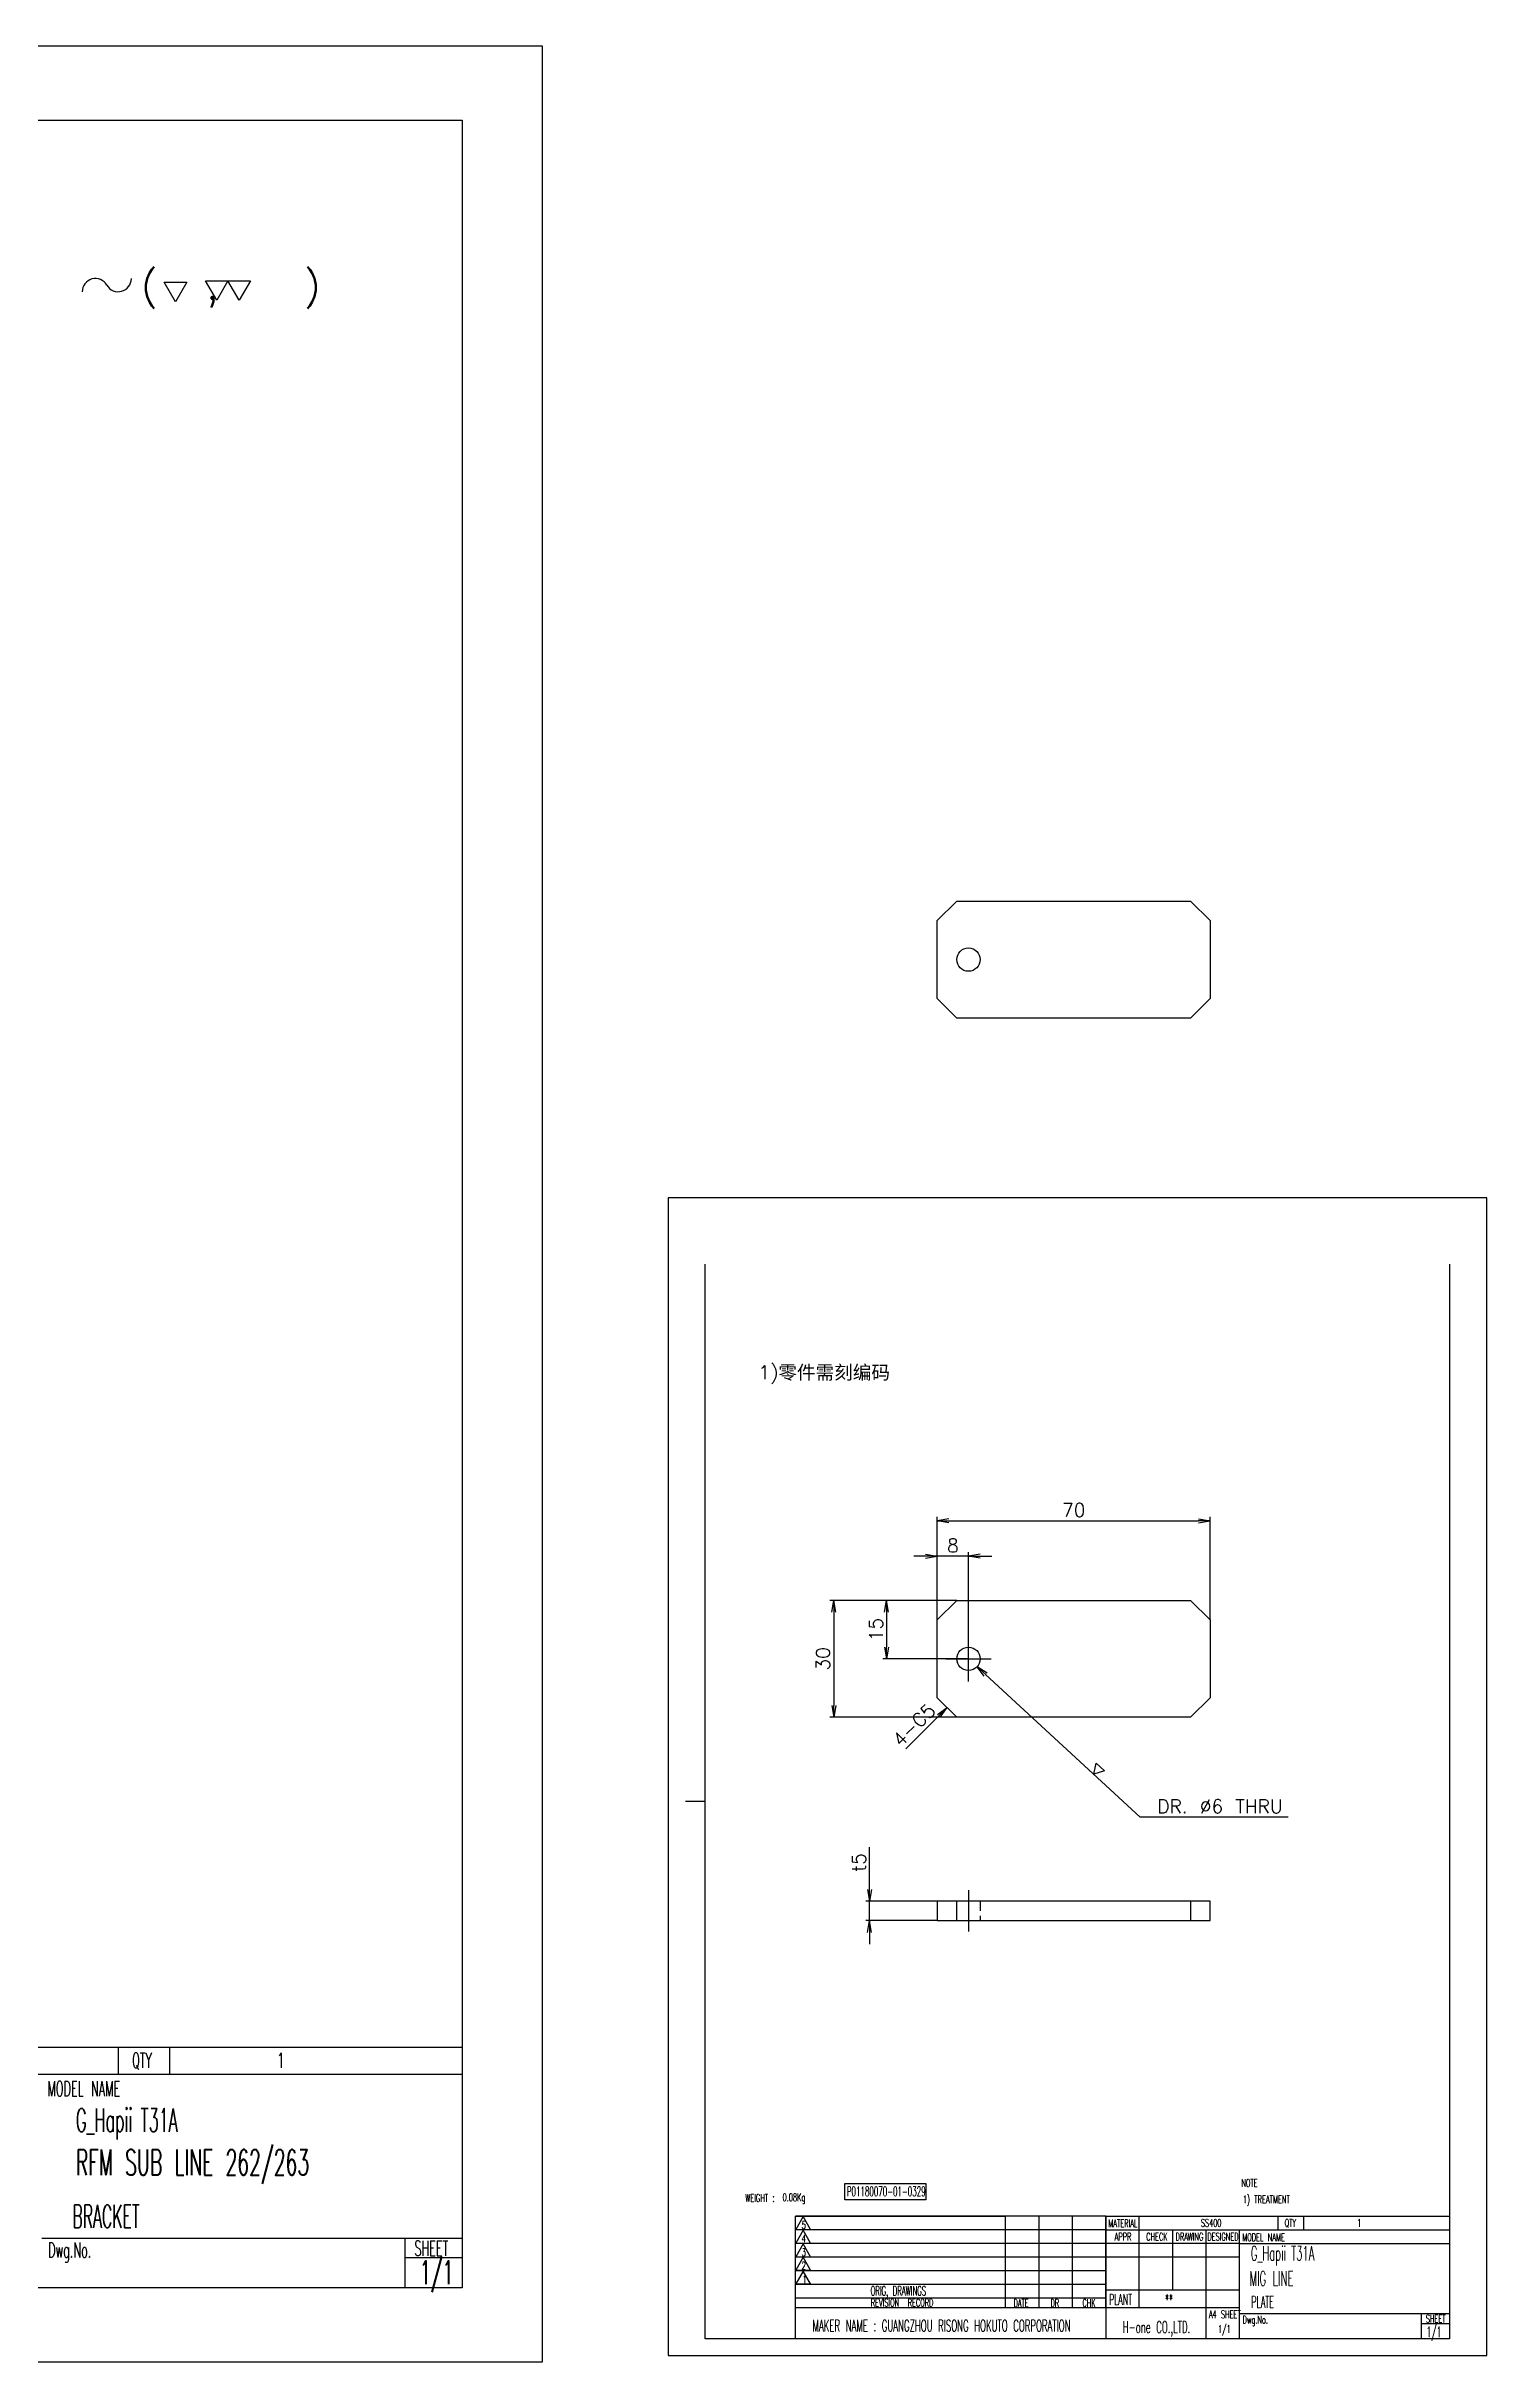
# Model space of a CAD drawing. Header units: inches. Extents: x 21 to 8642, y -3779 to 2137.
# Drawn here: x 3410 to 3779, y -2633 to -2039 of the extents above; entities that cross this region are included whole.
import ezdxf

# ---------------------------------------------------------------- set-up
doc = ezdxf.new("R2010")
doc.units = ezdxf.units.IN
doc.header["$MEASUREMENT"] = 0
doc.linetypes.add('CENTER-HOKUTO', pattern=[23, 20, -1, 1, -1])
doc.linetypes.add('HIDDEN-HOKUTO', pattern=[3.8, 2.5, -1.3])
for name, color, linetype, lineweight in [('AM_7', 2, 'CENTER-HOKUTO', 30), ('AM_HID', 1, 'HIDDEN-HOKUTO', 25), ('AM_VIS', 7, 'Continuous', 30)]:
    doc.layers.add(name, color=color, linetype=linetype, lineweight=lineweight)
doc.layers.add('title_frame', color=7, linetype='Continuous')
doc.layers.add('word_dim', color=253, linetype='Continuous')
doc.styles.add('MX_NOTE_STANDARD', font='txt.shx', dxfattribs={"bigfont": 'bigfont.shx'})
doc.styles.get("Standard").update_dxf_attribs({"font": 'txt', "bigfont": 'gbcbig.shx'})
doc.dimstyles.new('HKT 1-1', dxfattribs={"dimtxt": 3.5, "dimasz": 3, "dimexe": 1, "dimexo": 0, "dimgap": 1, "dimtad": 3, "dimdsep": 46, "dimtxsty": 'Standard', "dimblk1": 'OPEN', "dimblk2": 'OPEN', "dimsah": 1, "dimcen": 0, "dimclrd": 256, "dimclre": 256, "dimclrt": 3, "dimazin": 2, "dimtfac": 1, "dimtmove": 0, "dimatfit": 3, "dimldrblk": 'OPEN', "dimfxl": 1, "dimtolj": 1, "dimlwd": 25, "dimlwe": 25, "dimarcsym": 0})

# ---------------------------------------------------------------- blocks, each defined once
blk = doc.blocks.new('_Open')
at = {"color": 0, "lineweight": -2}
for p, q in [((-1, 0.17), (0, 0)), ((-1, -0.17), (0, 0)), ((0, 0), (-1, 0))]:
    blk.add_line(p, q, dxfattribs=at)
blk = doc.blocks.new('*D264')
at = {"layer": 'DEFPOINTS', "color": 0, "linetype": 'Continuous', "transparency": 16777216}
for p in [(3643.52, -2437.6), (3611.97, -2467.6), (3643.52, -2467.6)]:
    blk.add_point(p, dxfattribs=at)
at = {"layer": 'word_dim', "linetype": 'Continuous', "lineweight": 25, "transparency": 16777216}
for p, q in [((3643.52, -2437.6), (3610.97, -2437.6)), ((3611.97, -2440.6), (3611.97, -2464.6)), ((3643.52, -2467.6), (3610.97, -2467.6))]:
    blk.add_line(p, q, dxfattribs=at)
at = {"layer": 'word_dim', "linetype": 'Continuous', "lineweight": 25, "transparency": 16777216, "xscale": 3, "yscale": 3, "zscale": 3}
for p, rotation in [((3611.97, -2437.6), 90), ((3611.97, -2467.6), 270)]:
    blk.add_blockref('_Open', p, dxfattribs=dict(at, rotation=rotation))
at = {"layer": 'word_dim', "color": 3, "linetype": 'Continuous', "transparency": 16777216, "insert": (3609.22, -2452.6), "char_height": 3.5, "attachment_point": 5, "rotation": 90}
blk.add_mtext('\\A1;30', dxfattribs=at)
blk = doc.blocks.new('*D265')
at = {"layer": 'DEFPOINTS', "color": 0, "linetype": 'Continuous', "transparency": 16777216}
for p in [(3708.52, -2417.2), (3638.52, -2442.6), (3708.52, -2442.6)]:
    blk.add_point(p, dxfattribs=at)
at = {"layer": 'word_dim', "linetype": 'Continuous', "lineweight": 25, "transparency": 16777216}
for p, q in [((3638.52, -2442.6), (3638.52, -2416.2)), ((3641.52, -2417.2), (3705.52, -2417.2)), ((3708.52, -2442.6), (3708.52, -2416.2))]:
    blk.add_line(p, q, dxfattribs=at)
at = {"layer": 'word_dim', "linetype": 'Continuous', "lineweight": 25, "transparency": 16777216, "xscale": 3, "yscale": 3, "zscale": 3, "rotation": 180}
blk.add_blockref('_Open', (3638.52, -2417.2), dxfattribs=at)
at = {"layer": 'word_dim', "linetype": 'Continuous', "lineweight": 25, "transparency": 16777216, "xscale": 3, "yscale": 3, "zscale": 3}
blk.add_blockref('_Open', (3708.52, -2417.2), dxfattribs=at)
at = {"layer": 'word_dim', "color": 3, "linetype": 'Continuous', "transparency": 16777216, "insert": (3673.52, -2414.45), "char_height": 3.5, "attachment_point": 5}
blk.add_mtext('\\A1;70', dxfattribs=at)
blk = doc.blocks.new('*D266')
at = {"layer": 'DEFPOINTS', "color": 0, "linetype": 'Continuous', "transparency": 16777216}
for p in [(3638.52, -2426.28), (3638.52, -2442.6), (3646.52, -2452.6)]:
    blk.add_point(p, dxfattribs=at)
at = {"layer": 'word_dim', "linetype": 'Continuous', "lineweight": 25, "transparency": 16777216}
for p, q in [((3635.52, -2426.28), (3632.52, -2426.28)), ((3638.52, -2442.6), (3638.52, -2425.28)), ((3646.52, -2426.28), (3638.52, -2426.28)), ((3646.52, -2452.6), (3646.52, -2425.28)), ((3649.52, -2426.28), (3652.52, -2426.28))]:
    blk.add_line(p, q, dxfattribs=at)
at = {"layer": 'word_dim', "linetype": 'Continuous', "lineweight": 25, "transparency": 16777216, "xscale": 3, "yscale": 3, "zscale": 3}
blk.add_blockref('_Open', (3638.52, -2426.28), dxfattribs=at)
at = {"layer": 'word_dim', "linetype": 'Continuous', "lineweight": 25, "transparency": 16777216, "xscale": 3, "yscale": 3, "zscale": 3, "rotation": 180}
blk.add_blockref('_Open', (3646.52, -2426.28), dxfattribs=at)
at = {"layer": 'word_dim', "color": 3, "linetype": 'Continuous', "transparency": 16777216, "insert": (3642.52, -2423.53), "char_height": 3.5, "attachment_point": 5}
blk.add_mtext('\\A1;8', dxfattribs=at)
blk = doc.blocks.new('*D267')
at = {"layer": 'DEFPOINTS', "color": 0, "linetype": 'Continuous', "transparency": 16777216}
for p in [(3643.52, -2437.6), (3625.53, -2452.6), (3646.52, -2452.6)]:
    blk.add_point(p, dxfattribs=at)
at = {"layer": 'word_dim', "linetype": 'Continuous', "lineweight": 25, "transparency": 16777216}
for p, q in [((3643.52, -2437.6), (3624.53, -2437.6)), ((3625.53, -2440.6), (3625.53, -2449.6)), ((3646.52, -2452.6), (3624.53, -2452.6))]:
    blk.add_line(p, q, dxfattribs=at)
at = {"layer": 'word_dim', "linetype": 'Continuous', "lineweight": 25, "transparency": 16777216, "xscale": 3, "yscale": 3, "zscale": 3}
for p, rotation in [((3625.53, -2437.6), 90), ((3625.53, -2452.6), 270)]:
    blk.add_blockref('_Open', p, dxfattribs=dict(at, rotation=rotation))
at = {"layer": 'word_dim', "color": 3, "linetype": 'Continuous', "transparency": 16777216, "insert": (3622.78, -2445.1), "char_height": 3.5, "attachment_point": 5, "rotation": 90}
blk.add_mtext('\\A1;15', dxfattribs=at)
blk = doc.blocks.new('*D268')
at = {"layer": 'DEFPOINTS', "color": 0, "linetype": 'Continuous', "transparency": 16777216}
for p in [(3621.17, -2514.77), (3638.52, -2514.77), (3638.52, -2519.77)]:
    blk.add_point(p, dxfattribs=at)
at = {"layer": 'word_dim', "linetype": 'Continuous', "lineweight": 25, "transparency": 16777216}
for p, q in [((3621.17, -2511.77), (3621.17, -2500.94)), ((3638.52, -2514.77), (3620.17, -2514.77)), ((3621.17, -2519.77), (3621.17, -2514.77)), ((3638.52, -2519.77), (3620.17, -2519.77)), ((3621.17, -2522.77), (3621.17, -2525.77))]:
    blk.add_line(p, q, dxfattribs=at)
at = {"layer": 'word_dim', "linetype": 'Continuous', "lineweight": 25, "transparency": 16777216, "xscale": 3, "yscale": 3, "zscale": 3}
for p, rotation in [((3621.17, -2514.77), 270), ((3621.17, -2519.77), 90)]:
    blk.add_blockref('_Open', p, dxfattribs=dict(at, rotation=rotation))
at = {"layer": 'word_dim', "color": 3, "linetype": 'Continuous', "transparency": 16777216, "insert": (3618.42, -2504.85), "char_height": 3.5, "attachment_point": 5, "rotation": 90}
blk.add_mtext('\\A1;t5', dxfattribs=at)
blk = doc.blocks.new('*D269')
at = {"layer": 'DEFPOINTS', "color": 0, "linetype": 'Continuous', "transparency": 16777216}
for p in [(3644.31, -2450.56), (3648.73, -2454.63)]:
    blk.add_point(p, dxfattribs=at)
at = {"layer": 'word_dim', "linetype": 'Continuous', "lineweight": 25, "transparency": 16777216}
for p, q in [((3690.6, -2493.21), (3650.93, -2456.66)), ((3728.54, -2493.21), (3690.6, -2493.21))]:
    blk.add_line(p, q, dxfattribs=at)
at = {"layer": 'word_dim', "linetype": 'Continuous', "lineweight": 25, "transparency": 16777216, "xscale": 3, "yscale": 3, "zscale": 3, "rotation": 137.3446040694762}
blk.add_blockref('_Open', (3648.73, -2454.63), dxfattribs=at)
at = {"layer": 'word_dim', "color": 3, "linetype": 'Continuous', "transparency": 16777216, "insert": (3711.04, -2490.46), "char_height": 3.5, "attachment_point": 5}
blk.add_mtext('\\A1;DR. ∅6 THRU', dxfattribs=at)
blk = doc.blocks.new('shiage1')
at = {"layer": 'word_dim', "color": 3, "linetype": 'Continuous'}
for p, q in [((0, 0), (-1.44, 2.5)), ((-1.44, 2.5), (1.44, 2.5)), ((1.44, 2.5), (0, 0))]:
    blk.add_line(p, q, dxfattribs=at)
blk = doc.blocks.new('shiage0')
at = {"layer": 'word_dim', "color": 3, "linetype": 'Continuous'}
for centre, start, end in [((1.69, 0), 30, 180), ((4.61, 1.69), 210, 0)]:
    blk.add_arc(centre, 1.69, start, end, dxfattribs=at)
blk = doc.blocks.new('11')
at = {"layer": 'title_frame', "color": 3, "linetype": 'Continuous'}
for points in [[(20.38, 3.57), (18.93, 6.07), (24.71, 6.07), (23.27, 3.57), (21.82, 6.07)], [(15.1, 3.38), (13.66, 5.88), (16.55, 5.88)]]:
    blk.add_lwpolyline(points, close=True, dxfattribs=at)
blk.add_blockref('shiage0', (3.13, 4.67), dxfattribs=at)
blk.add_text('(  ,   )', height=3.5, dxfattribs=at).set_placement((10.71, 3.7))

msp = doc.modelspace()

# ---------------------------------------------------------------- linework, layer by layer
at = {"linetype": 'Continuous'}
msp.add_line((3716.069, -2602.588), (3769.969, -2602.588), dxfattribs=at)
at = {"layer": 'AM_7'}
for p, q in [((3646.521, -2452.596), (3646.521, -2446.802)), ((3640.727, -2452.596), (3646.521, -2452.596)), ((3646.521, -2452.596), (3646.521, -2452.596)), ((3646.521, -2452.596), (3646.521, -2452.596)), ((3646.521, -2452.596), (3652.315, -2452.596)), ((3646.521, -2458.39), (3646.521, -2452.596)), ((3646.521, -2511.977), (3646.521, -2522.565))]:
    msp.add_line(p, q, dxfattribs=at)
at = {"layer": 'AM_HID'}
msp.add_line((3649.521, -2514.771), (3649.521, -2519.771), dxfattribs=at)
at = {"layer": 'AM_VIS'}
for p, q in [((3638.521, -2263.222), (3643.521, -2258.222)), ((3643.521, -2258.222), (3703.521, -2258.222)), ((3703.521, -2258.222), (3708.521, -2263.222)), ((3638.521, -2283.222), (3638.521, -2263.222)), ((3708.521, -2263.222), (3708.521, -2283.222)), ((3643.521, -2288.222), (3638.521, -2283.222)), ((3708.521, -2283.222), (3703.521, -2288.222)), ((3703.521, -2288.222), (3643.521, -2288.222)), ((3638.521, -2442.596), (3643.521, -2437.596)), ((3643.521, -2437.596), (3703.521, -2437.596)), ((3703.521, -2437.596), (3708.521, -2442.596)), ((3638.521, -2462.596), (3638.521, -2442.596)), ((3708.521, -2442.596), (3708.521, -2462.596)), ((3643.521, -2467.596), (3638.521, -2462.596)), ((3708.521, -2462.596), (3703.521, -2467.596)), ((3703.521, -2467.596), (3643.521, -2467.596)), ((3638.521, -2514.771), (3638.521, -2519.771)), ((3643.521, -2514.771), (3638.521, -2514.771)), ((3643.521, -2519.771), (3643.521, -2514.771)), ((3703.521, -2514.771), (3643.521, -2514.771)), ((3703.521, -2514.771), (3703.521, -2519.771)), ((3708.521, -2514.771), (3703.521, -2514.771)), ((3708.521, -2519.771), (3708.521, -2514.771)), ((3638.521, -2519.771), (3643.521, -2519.771)), ((3643.521, -2519.771), (3703.521, -2519.771)), ((3703.521, -2519.771), (3708.521, -2519.771))]:
    msp.add_line(p, q, dxfattribs=at)
for centre in [(3646.521, -2273.222), (3646.521, -2452.596)]:
    msp.add_circle(centre, 3, dxfattribs=at)
at = {"layer": 'title_frame'}
for p, q in [((3578.969, -2627.088), (3578.969, -2351.338)), ((3769.969, -2351.338), (3769.969, -2627.088)), ((3578.969, -2489.213), (3573.969, -2489.213)), ((3340.211, -2552.253), (3516.611, -2552.253)), ((3428.411, -2552.253), (3428.411, -2559.113)), ((3441.557, -2552.253), (3441.557, -2559.113)), ((3340.211, -2559.113), (3516.611, -2559.113)), ((3614.807, -2587.206), (3635.615, -2587.206)), ((3614.807, -2591.406), (3614.807, -2587.206)), ((3635.615, -2587.206), (3635.615, -2591.406)), ((3602.144, -2627.088), (3602.144, -2595.588)), ((3602.144, -2595.588), (3656.044, -2595.588)), ((3681.769, -2595.588), (3602.144, -2595.588)), ((3604.124, -2595.711), (3602.244, -2599.033)), ((3606.003, -2599.033), (3604.124, -2595.711)), ((3635.615, -2591.406), (3614.807, -2591.406)), ((3656.044, -2619.088), (3656.044, -2595.588)), ((3664.619, -2619.088), (3664.619, -2595.588)), ((3664.619, -2619.088), (3664.619, -2595.588)), ((3673.194, -2619.088), (3673.194, -2595.588)), ((3673.194, -2619.088), (3673.194, -2595.588)), ((3681.769, -2595.588), (3681.769, -2599.088)), ((3681.769, -2619.088), (3681.769, -2595.588)), ((3681.769, -2595.588), (3681.769, -2627.088)), ((3681.769, -2595.588), (3681.769, -2627.088)), ((3681.769, -2595.588), (3769.969, -2595.588)), ((3690.344, -2619.088), (3690.344, -2595.588)), ((3725.869, -2595.588), (3725.869, -2599.088)), ((3732.441, -2595.588), (3732.441, -2599.088)), ((3408.811, -2601.253), (3516.611, -2601.253)), ((3501.911, -2601.253), (3501.911, -2613.993)), ((3656.044, -2599.088), (3602.144, -2599.088)), ((3681.769, -2599.088), (3602.144, -2599.088)), ((3602.244, -2599.033), (3606.003, -2599.033)), ((3604.124, -2599.188), (3602.244, -2602.51)), ((3606.003, -2602.51), (3604.124, -2599.188)), ((3681.769, -2599.088), (3769.969, -2599.088)), ((3698.919, -2614.491), (3698.919, -2599.088)), ((3698.919, -2614.491), (3698.919, -2599.088)), ((3707.494, -2627.088), (3707.494, -2599.088)), ((3716.069, -2627.088), (3716.069, -2599.088)), ((3501.911, -2606.153), (3516.611, -2606.153)), ((3656.044, -2602.588), (3602.144, -2602.588)), ((3681.769, -2602.588), (3602.144, -2602.588)), ((3656.044, -2606.088), (3602.144, -2606.088)), ((3681.769, -2606.088), (3602.144, -2606.088)), ((3602.244, -2602.51), (3606.003, -2602.51)), ((3604.124, -2602.718), (3602.244, -2606.04)), ((3602.244, -2606.04), (3606.003, -2606.04)), ((3604.124, -2606.131), (3602.244, -2609.453)), ((3606.003, -2606.04), (3604.124, -2602.718)), ((3606.003, -2609.453), (3604.124, -2606.131)), ((3716.069, -2602.588), (3681.769, -2602.588)), ((3716.069, -2606.088), (3681.769, -2606.088)), ((3716.069, -2606.088), (3681.769, -2606.088)), ((3656.044, -2609.588), (3602.144, -2609.588)), ((3681.769, -2609.588), (3602.144, -2609.588)), ((3656.044, -2613.088), (3602.144, -2613.088)), ((3681.769, -2613.088), (3602.144, -2613.088)), ((3602.244, -2609.453), (3606.003, -2609.453)), ((3604.124, -2609.661), (3602.244, -2612.983)), ((3602.244, -2612.983), (3606.003, -2612.983)), ((3606.003, -2612.983), (3604.124, -2609.661)), ((3516.611, -2613.993), (3408.811, -2613.993)), ((3656.044, -2616.588), (3602.144, -2616.588)), ((3681.769, -2616.588), (3602.144, -2616.588)), ((3681.769, -2619.088), (3602.144, -2619.088)), ((3681.769, -2614.491), (3716.069, -2614.491)), ((3716.069, -2619.088), (3681.769, -2619.088)), ((3716.069, -2620.588), (3769.969, -2620.588)), ((3762.619, -2620.588), (3762.619, -2627.088)), ((3762.619, -2623.088), (3769.969, -2623.088)), ((3769.969, -2627.088), (3578.969, -2627.088)), ((3769.969, -2627.088), (3716.069, -2627.088))]:
    msp.add_line(p, q, dxfattribs=at)
at = {"layer": 'title_frame', "color": 4}
for points in [[(3537.261, -2038.918), (2697.261, -2038.918), (2697.261, -2632.918), (3537.261, -2632.918)], [(3569.469, -2631.338), (3779.469, -2631.338), (3779.469, -2334.338), (3569.469, -2334.338)]]:
    msp.add_lwpolyline(points, close=True, dxfattribs=at)
at = {"layer": 'title_frame'}
msp.add_lwpolyline([(2717.911, -2057.843), (3516.611, -2057.843), (3516.611, -2613.993), (2717.911, -2613.993)], close=True, dxfattribs=at)

# ---------------------------------------------------------------- block references
at = {"layer": 'word_dim', "linetype": 'Continuous', "ltscale": 2, "xscale": 2, "yscale": 2, "zscale": 2}
msp.add_blockref('11', (3412.904, -2111.212), dxfattribs=at)
at = {"layer": 'word_dim', "color": 3, "linetype": 'Continuous', "rotation": 317.3446040695712}
msp.add_blockref('shiage1', (3678.678, -2482.224), dxfattribs=at)

# ---------------------------------------------------------------- texts
at = {"ltscale": 2, "insert": (3592.65, -2377.366), "char_height": 3.5, "width": 96.90613, "attachment_point": 1}
msp.add_mtext('{\\C3;1)\\fSimSun|b0|i0|c134|p2;零件需刻编码}', dxfattribs=at)
at = {"linetype": 'Continuous', "attachment_point": 4}
for s, insert, char_height, width in [('{\\Fromans,bigfont|c134;\\W0.5;\\C3;G\\Fromans,bigfont|c128;_Hapii T\\Fromans,bigfont|c134;31\\Fromans,bigfont|c128;A}', (3417.566, -2571.953), 6, 101.8), ('{\\Fromans,bigfont|c134;\\W0.5;\\C3;G\\Fromans,bigfont|c128;_Hapii T\\Fromans,bigfont|c134;31\\Fromans,bigfont|c128;A}', (3718.949, -2605.747), 3.75, 63.625), ('{\\W0.5;\\C3;MIG LINE}', (3718.646, -2611.582), 3.75, 63.625), ('{\\W0.5;\\C3;PLATE}', (3719.069, -2617.588), 3, 50.9)]:
    msp.add_mtext(s, dxfattribs=dict(at, insert=insert, char_height=char_height, width=width))
at = {"layer": 'title_frame', "color": 3, "style": 'MX_NOTE_STANDARD'}
for s, height, width, p in [('QTY', 3.8667, 0.545, (3431.958, -2557.548)), ('1', 3.867, 0.545, (3469.213, -2557.548)), ('MODEL NAME', 3.8667, 0.545, (3410.218, -2564.814)), ('RFM SUB LINE 262/263', 6.6, 0.5341, (3417.489, -2585.091)), ('0.08Kg', 2, 0.5341, (3598.819, -2591.738)), ('P01180070-01-0329', 2.5, 0.5341, (3615.324, -2590.468)), ('NOTE', 1.96, 0.545, (3716.515, -2588.043)), ('NOTE', 1.96, 0.545, (3716.515, -2588.043)), ('NOTE', 1.96, 0.545, (3716.515, -2588.043)), ('BRACKET', 5.88, 0.5, (3416.661, -2598.575)), ('WEIGHT : ', 2, 0.5341, (3589.262, -2591.903)), ('1) TREATMENT', 1.96, 0.545, (3716.904, -2592.266)), ('1) TREATMENT', 1.96, 0.545, (3716.904, -2592.266)), ('1) TREATMENT', 1.96, 0.545, (3716.904, -2592.266)), ('5', 1.918, 0.5341, (3603.729, -2598.808)), ('4', 1.918, 0.5341, (3603.729, -2602.285)), ('MATERIAL', 1.9728, 0.5341, (3682.441, -2598.375)), ('APPR', 1.9728, 0.5341, (3684.037, -2601.846)), ('CHECK', 1.9728, 0.5341, (3692.132, -2601.846)), ('DRAWING', 1.9728, 0.5341, (3699.652, -2601.846)), ('SS400', 1.9728, 0.5341, (3706.142, -2598.289)), ('DESIGNED', 1.9728, 0.5341, (3707.843, -2601.846)), ('MODEL NAME', 1.9728, 0.5341, (3716.772, -2601.996)), ('QTY', 1.9728, 0.5341, (3727.642, -2598.289)), ('1', 1.973, 0.5341, (3746.27, -2598.289)), ('Dwg.No.', 3.8667, 0.545, (3410.389, -2606.197)), ('SHEET', 3.8667, 0.545, (3504.391, -2605.738)), ('1/1', 6, 0.5341, (3505.825, -2613.041)), ('3', 1.918, 0.5341, (3603.729, -2605.814)), ('2', 1.918, 0.5341, (3603.729, -2609.228)), ('1', 1.918, 0.5341, (3603.925, -2612.757)), ('ORIG, DRAWINGS', 2.4112, 0.5341, (3621.418, -2615.926)), ('REVISION  RECORD', 1.9728, 0.5341, (3621.468, -2618.764)), ('DATE', 1.9728, 0.5341, (3658.081, -2618.845)), ('DR', 1.9728, 0.5341, (3667.575, -2618.856)), ('CHK', 1.9728, 0.5341, (3675.752, -2618.822)), ('PLANT', 2.74, 0.5341, (3682.605, -2618.318)), ('**', 2.74, 0.5341, (3696.962, -2618.318)), ('MAKER NAME : GUANGZHOU RISONG HOKUTO CORPORATION', 3, 0.5341, (3606.525, -2625.167)), ('H-one CO.,LTD.', 3, 0.5341, (3686.125, -2625.538)), ('A4 SHEET', 1.9728, 0.5341, (3708.198, -2621.764)), ('1/1', 1.9728, 0.5341, (3710.55, -2625.519)), ('Dwg.No.', 1.9728, 0.5341, (3716.858, -2623.11)), ('SHEET', 1.9728, 0.5341, (3763.859, -2622.876)), ('1/1', 2.7, 0.5341, (3764.016, -2626.628))]:
    msp.add_text(s, height=height, dxfattribs=dict(at, width=width)).set_placement(p)
at = {"layer": 'word_dim', "color": 3, "linetype": 'Continuous'}
msp.add_text('4-C5', height=3.5, rotation=45, dxfattribs=at).set_placement((3629.157, -2475.459))

# ---------------------------------------------------------------- dimensions: what is measured, and where the dimension line sits
at = {"layer": 'word_dim', "linetype": 'Continuous'}
dim = msp.add_linear_dim(base=(3708.521, -2417.199), p1=(3638.521, -2442.596), p2=(3708.521, -2442.596), dimstyle='HKT 1-1', dxfattribs=at)
dim.commit()
dim.dimension.update_dxf_attribs({"geometry": '*D265', "text_midpoint": (3673.521, -2417.199), "dimtype": 160})
dim = msp.add_linear_dim(base=(3638.521, -2426.279), p1=(3646.521, -2452.596), p2=(3638.521, -2442.596), dimstyle='HKT 1-1', dxfattribs=at)
dim.commit()
dim.dimension.update_dxf_attribs({"geometry": '*D266', "text_midpoint": (3642.521, -2423.529)})
for base, p2, picture, middle in [((3611.974, -2467.596), (3643.521, -2467.596), '*D264', (3609.224, -2452.596)), ((3625.527, -2452.596), (3646.521, -2452.596), '*D267', (3622.777, -2445.096))]:
    dim = msp.add_linear_dim(base=base, p1=(3643.521, -2437.596), p2=p2, angle=90, dimstyle='HKT 1-1', dxfattribs=at)
    dim.commit()
    dim.dimension.update_dxf_attribs({"geometry": picture, "text_midpoint": middle})
dim = msp.add_diameter_dim_2p(p1=(3644.315, -2450.564), p2=(3648.727, -2454.629), text='DR. <> THRU', dimstyle='HKT 1-1', override={"dimtoh": 1, "dimtofl": 0}, dxfattribs=at)
dim.commit()
dim.dimension.update_dxf_attribs({"geometry": '*D269', "text_midpoint": (3711.035, -2493.21), "dimtype": 163})
dim = msp.add_linear_dim(base=(3621.171, -2514.771), p1=(3638.521, -2519.771), p2=(3638.521, -2514.771), angle=90, text='t<>', dimstyle='HKT 1-1', dxfattribs=at)
dim.commit()
dim.dimension.update_dxf_attribs({"geometry": '*D268', "text_midpoint": (3618.421, -2504.854)})

# ---------------------------------------------------------------- leaders
msp.add_leader([(3641.021, -2465.096), (3630.414, -2475.703)], dimstyle='HKT 1-1', dxfattribs=at)

doc.saveas('drawing.dxf')
